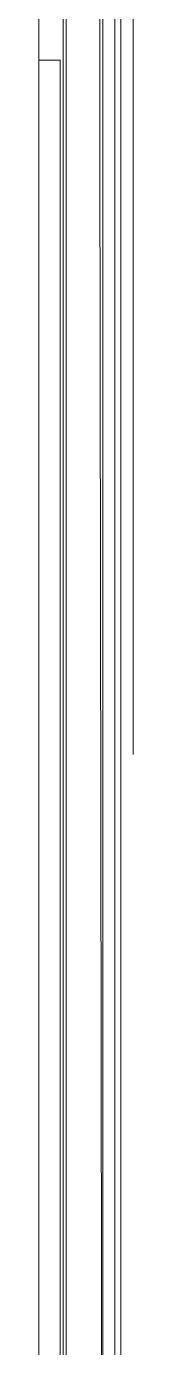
# Model space of a CAD drawing. Header units: metres. Extents: x 2999 to 3164, y 1641 to 1678.
# Drawn here: x 3005.455 to 3005.503, y 1650.663 to 1651.339 of the extents above; entities that cross this region are included whole.
import ezdxf

# ---------------------------------------------------------------- set-up
doc = ezdxf.new("R2010")
doc.units = ezdxf.units.M

msp = doc.modelspace()

# ---------------------------------------------------------------- linework, layer by layer
at = {"color": 7, "linetype": 'Continuous', "lineweight": 20, "true_color": 0x000007}
for points in [[(3005.45479, 1652.67497), (3005.45479, 1650.14374), (3005.45479, 1650.14374)], [(3005.45479, 1652.67497), (3005.45479, 1650.14374), (3005.45479, 1650.14374)], [(3005.4967, 1650.67606), (3005.4967, 1652.59271), (3005.49359, 1652.59737), (3005.49359, 1652.45925)], [(3005.4967, 1652.59271), (3005.5029, 1652.59271), (3005.5029, 1650.96627)], [(3005.46876, 1652.5834), (3005.46876, 1650.15771), (3005.46876, 1650.15771)], [(3005.46721, 1652.57564), (3005.46721, 1650.15616), (3005.46721, 1650.15616)], [(3005.48738, 1652.46546), (3005.48428, 1652.46856), (3005.48738, 1650.21979)], [(3005.49359, 1650.21979), (3005.49359, 1652.45925), (3005.48738, 1652.46546), (3005.48738, 1650.21979)], [(3005.45479, 1651.32167), (3005.46566, 1651.32167), (3005.46566, 1650.23065), (3005.45479, 1650.2291)], [(3005.4967, 1650.2322), (3005.4967, 1650.67606), (3005.4967, 1650.67606)]]:
    msp.add_lwpolyline(points, dxfattribs=at)

doc.saveas('drawing.dxf')
